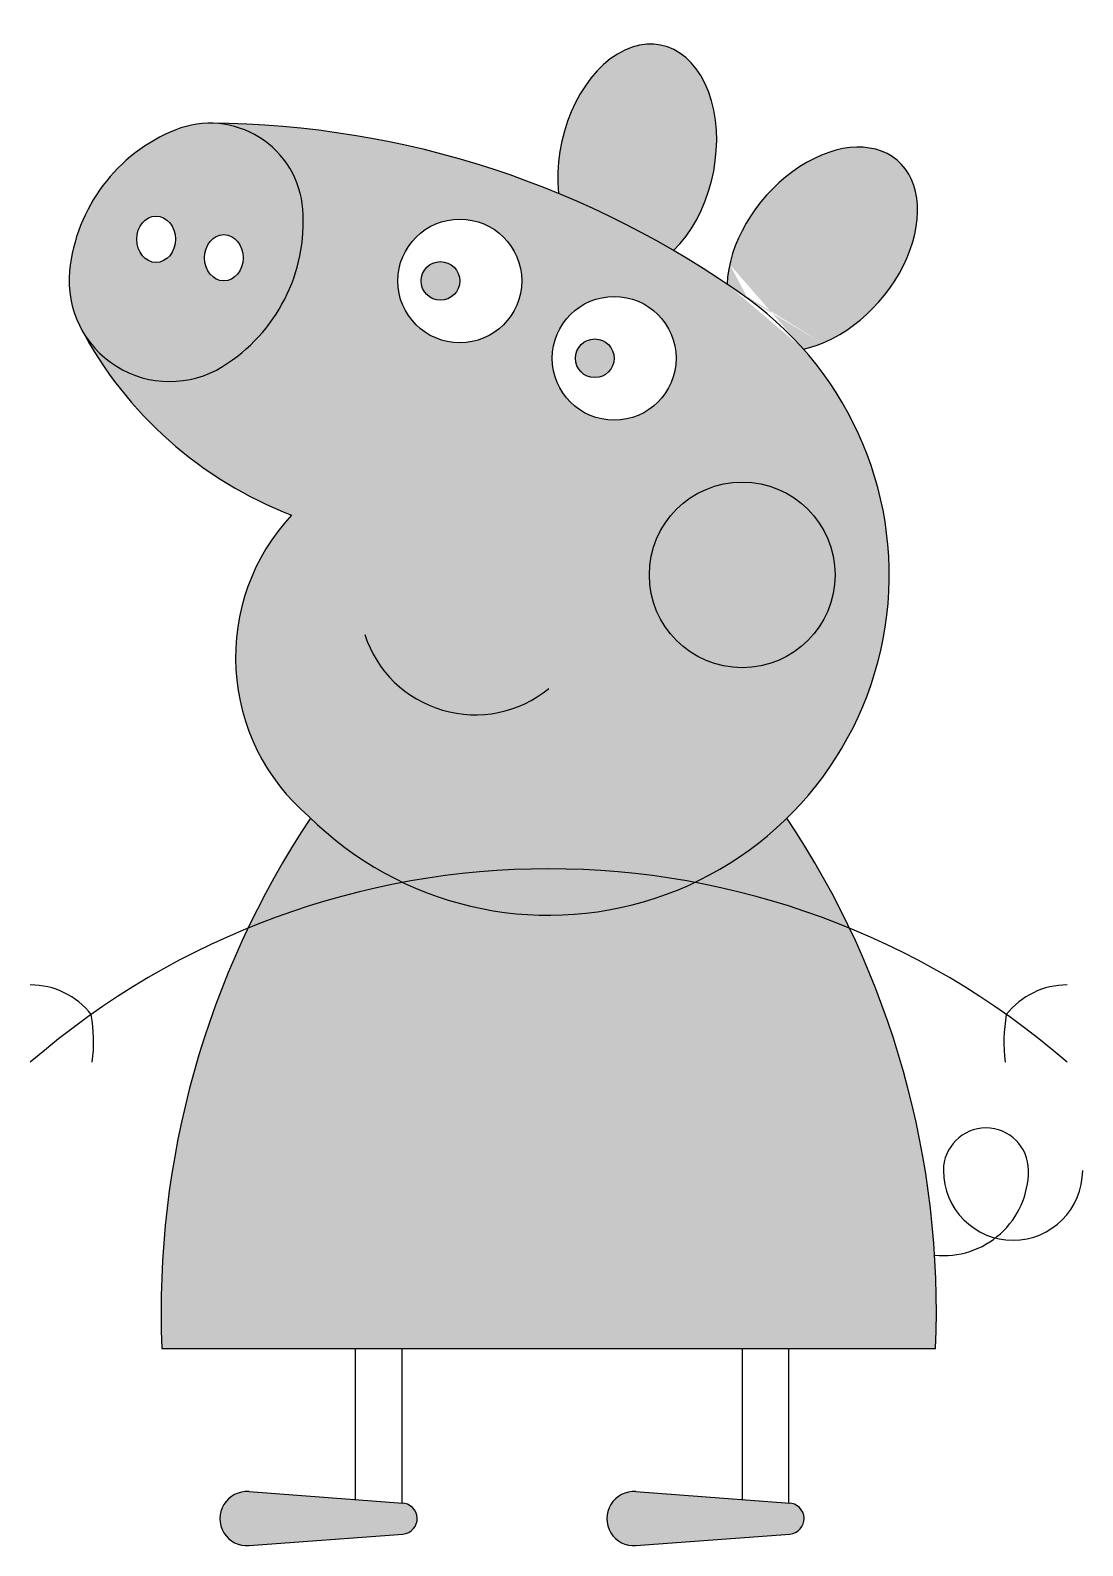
# Model space of a CAD drawing. Header units: millimetres. Extents: x 538 to 674, y 204 to 400.
import ezdxf

# ---------------------------------------------------------------- set-up
doc = ezdxf.new("R2010")
doc.units = ezdxf.units.MM
doc.header["$LTSCALE"] = 0.1

msp = doc.modelspace()

# ---------------------------------------------------------------- hatches: boundary and pattern name
h = msp.add_hatch(color=231)
h.dxf.hatch_style = 1
edge = h.paths.add_edge_path()
edge.add_ellipse((639.8693253289102, 371.9125184316655), major_axis=(-9.641814145298099, -11.49066664678469), ratio=0.666666666666666, start_angle=319.47778743008325, end_angle=400.09891568097515, ccw=False)
edge.add_arc((560.0153107213565, 268.1709184997765), 120.0000000000001, 55.74373830825314, 59.64808224530983)
edge.add_ellipse((615.9511497911274, 383.5781921004811), major_axis=(-3.118675362266389, -14.67221401100711), ratio=0.6666666666666659, start_angle=295.6551272499113, end_angle=404.93734278342345, ccw=False)
edge.add_arc((560.0153107213563, 268.1709184997767), 120, 67.57935637613296, 89.60206232350056)
edge.add_arc((560.7653995395664, 376.1683136848681), 11.99999999999998, 4.200039118089705, 89.602062323501, ccw=False)
edge.add_arc((550.7922552673501, 375.4359249045325), 22.00000000000004, -58.28244771711712, 4.200039118089592, ccw=False)
edge.add_arc((555.5238456815908, 367.7800740601217), 13.00000000000002, 207.8998058096499, 301.71755228288293, ccw=False)
edge.add_arc((589.9907671063662, 386.0292199989968), 52.00000000000002, 207.8998058096499, 248.9076998756897)
edge.add_arc((591.029196260322, 319.1047360065941), 27.00000000000002, 137.0161619565615, 229.5611104169053)
edge.add_arc((604.5160067961505, 329.7800740601218), 44.00000000000002, 225.207166297634, 244.6209027802109)
edge.add_arc((604.5160067961506, 189.5000740601215), 102.2800000000001, 79.37486591406451, 100.62513408593549, ccw=False)
edge.add_arc((604.5160067961506, 329.7800740601217), 44.00000000000002, 295.3790972197893, 401.5823108222069)
h.paths.add_polyline_path([(604.9675905229112, 357.7800740601217, -1), (620.9675905229112, 357.7800740601217, -1)], flags=16)
h.paths.add_polyline_path([(641.5160067961506, 329.7800740601217, -1), (617.5160067961506, 329.7800740601217, -1)], flags=16)
h.paths.add_polyline_path([(607.9675905229112, 357.7800740601217, -1), (612.9675905229112, 357.7800740601217, -1)], flags=0)
h.paths.add_polyline_path([(585.0160067961506, 367.7800740601217, -1), (601.0160067961506, 367.7800740601217, -1)], flags=16)
h.paths.add_polyline_path([(588.0160067961506, 367.7800740601217, -1), (593.0160067961506, 367.7800740601217, -1)], flags=0)
h.paths.add_polyline_path([(560.8487427415896, 388.1680242609893, 0.09716062220559088), (556.3089931199313, 387.3101466500061, 0.2795930299611472), (542.5885194186585, 369.0751935416727, 0.621447375825307), (562.3583651688275, 356.7216228404172, 0.2795930299611488), (572.7331726662258, 377.0471802212708, 0.3908995449244667)])
edge = h.paths.add_edge_path(flags=16)
edge.add_ellipse((553.7653995395663, 373.1683136848681), major_axis=(0, -3), ratio=0.8333333333333334, start_angle=0, end_angle=360)
edge = h.paths.add_edge_path(flags=16)
edge.add_ellipse((562.5238456815908, 370.7800740601217), major_axis=(0, -3), ratio=0.8333333333333334, start_angle=0, end_angle=360)
edge = h.paths.add_edge_path()
edge.add_ellipse((615.9511497911274, 383.5781921004811), major_axis=(-3.118675362266389, -14.67221401100711), ratio=0.6666666666666659, start_angle=44.93734278341942, end_angle=295.6551272499112)
edge.add_arc((560.0153107213565, 268.1709184997766), 120.0000000000001, 59.64808224530981, 67.57935637613309, ccw=False)
edge = h.paths.add_edge_path()
edge.add_ellipse((639.8693253289102, 371.9125184316655), major_axis=(-9.641814145298099, -11.49066664678469), ratio=0.666666666666666, start_angle=40.09891568097513, end_angle=319.4777874300833)
edge.add_arc((560.0153107213564, 268.1709184997766), 120.0000000000001, 54.15917214615581, 55.743738308253285, ccw=False)
edge.add_arc((604.5160067961506, 329.7800740601217), 44.00000000000002, 41.58231082220692, 54.15917214615581, ccw=False)
edge = h.paths.add_edge_path(flags=17)
edge.add_ellipse((615.9511497911274, 383.5781921004811), major_axis=(-3.118675362266389, -14.67221401100711), ratio=0.6666666666666659, start_angle=295.655127249911, end_angle=404.9373427834194)
edge.add_arc((560.0153107213564, 268.1709184997766), 120.0000000000001, 59.6480822453097, 67.57935637613302)
edge = h.paths.add_edge_path(flags=17)
edge.add_arc((560.0153107213562, 268.1709184997768), 120.0000000000001, 54.1591721461556, 55.74373830825294)
edge.add_ellipse((639.8693253289102, 371.9125184316655), major_axis=(-9.641814145298099, -11.49066664678469), ratio=0.666666666666666, start_angle=319.4777874300833, end_angle=400.0989156809752)
edge.add_arc((604.5160067961506, 329.7800740601217), 44.00000000000001, 41.58231082220691, 54.15917214615565)
h.paths.add_polyline_path([(623.374650906951, 290.0264384741508, 0.09298842354030112), (585.6573626853502, 290.0264384741508, 0.2251680655873441)])
h = msp.add_hatch(color=256)
h.dxf.hatch_style = 1
h.paths.add_polyline_path([(593.0160067961506, 367.7800740601217, 1), (588.0160067961506, 367.7800740601217, 1)])
h.paths.add_polyline_path([(612.9675905229112, 357.7800740601217, 1), (607.9675905229112, 357.7800740601217, 1)])
h.paths.add_polyline_path([(585.5160067961506, 209.7800740601217), (585.5160067961506, 209.7857229023773), (565.7785067961506, 211.270216428278, 1.078036252712401), (565.7785067961505, 204.2899316919654), (585.6660067961506, 205.7857069926038, 0.9631519778905303)])
h.paths.add_polyline_path([(635.5160067961506, 209.7800740601218), (635.5160067961506, 209.7857229023774), (615.7785067961506, 211.2702164282782, 1.078036252712394), (615.7785067961506, 204.2899316919655), (635.6660067961506, 205.7857069926039, 0.9631519778905303)])
h = msp.add_hatch(color=221)
h.dxf.hatch_style = 1
h.paths.add_polyline_path([(617.5160067961506, 329.7800740601217, 1), (641.5160067961506, 329.7800740601217, 1)])
h = msp.add_hatch(color=1)
h.dxf.hatch_style = 1
h.paths.add_polyline_path([(573.7332155858967, 298.3409302214941, 0.03564122813634276), (565.6430238233771, 284.1049872242828, -0.05115011521662517), (585.6573626853502, 290.0264384741508, -0.0831662448757778)])
h.paths.add_polyline_path([(635.2987980064045, 298.3409302214941, -0.08316624487577745), (623.374650906951, 290.0264384741508, -0.05115011521662515), (643.3889897689241, 284.1049872242828, 0.0356412281363428)])
h = msp.add_hatch(color=1)
h.dxf.hatch_style = 1
h.paths.add_polyline_path([(585.6573626853501, 290.0264384741508, 0.05115011521662502), (565.6430238233771, 284.1049872242828, 0.1223541305663884), (554.5160067961506, 229.7800740601216), (654.5160067961506, 229.7800740601214, 0.122354130566389), (643.388989768924, 284.1049872242828, 0.05115011521662517), (623.3746509069509, 290.0264384741508, -0.225168065587344)])

# ---------------------------------------------------------------- linework, layer by layer
for p, q in [((554.5160067961506, 229.7800740601216), (654.5160067961506, 229.7800740601214)), ((579.5160067961506, 229.7800740601217), (579.5160067961506, 210.2369938918848)), ((585.5160067961506, 229.7800740601217), (585.5160067961506, 209.7800740601217)), ((629.5160067961506, 229.7800740601218), (629.5160067961506, 210.2369938918849)), ((635.5160067961506, 229.7800740601218), (635.5160067961506, 209.7800740601218)), ((565.7785067961506, 211.270216428278), (585.6660067961506, 209.7744411276396)), ((615.7785067961506, 211.2702164282782), (635.6660067961506, 209.7744411276397)), ((565.7785067961506, 204.2899316919654), (585.6660067961506, 205.7857069926038)), ((615.7785067961506, 204.2899316919655), (635.6660067961506, 205.7857069926039))]:
    msp.add_line(p, q)
for centre, radius in [((593.0160067961506, 367.7800740601217), 8), ((590.5160067961506, 367.7800740601217), 2.5), ((612.9675905229112, 357.7800740601217), 8), ((610.4675905229112, 357.7800740601217), 2.5), ((629.5160067961506, 329.7800740601217), 12)]:
    msp.add_circle(centre, radius)
for centre, radius, start, end in [((560.7653995395663, 376.1683136848681), 12, 4.200039118089639, 111.7999608819104), ((560.0153107213563, 268.1709184997767), 120, 54.15917214615567, 89.60206232350056), ((564.4790715559286, 366.8834528805864), 22, 111.7999608819104, 174.282447717117), ((550.7922552673501, 375.4359249045325), 22, 301.7175522828829, 4.200039118090451), ((555.5238456815908, 367.7800740601217), 13, 174.282447717117, 301.7175522828831), ((604.5160067961506, 329.7800740601217), 44, 225.2071662976333, 54.15917214615565), ((589.9907671063662, 386.0292199989968), 52, 207.8998058096498, 248.9076998756897), ((591.029196260322, 319.1047360065941), 27.00000000000002, 137.0161619565616, 229.5611104169043), ((595.0054416331991, 326.6899041163722), 15, 197.9999999999998, 309.3486472964198), ((669.4171404408456, 234.5476192527688), 115, 146.3082627874803, 182.3759871686591), ((539.6148731514555, 234.5476192527688), 115, 357.6240128313408, 33.6917372125197), ((604.5160067961506, 189.5000740601216), 102.2800000000001, 49.07545695315564, 130.9245430468443), ((537.5160067961506, 266.7800740601217), 10, 38.12249842220714, 90), ((671.5160067961506, 266.7800740601217), 10, 90, 141.8775015777946), ((525.6938036103063, 269.4409500172278), 20, 352.3544826263716, 10.11524193972772), ((683.3382099819949, 269.4409500172278), 20, 169.8847580602731, 187.6455173736282), ((661.0160067961506, 252.7800740601214), 5.5, 0, 180), ((655.5160067961506, 252.7800740601214), 11, 264.0907459256546, 0), ((664.5160067961506, 252.7800740601214), 9, 180, 0), ((565.5160067961506, 207.7800740601217), 3.5, 85.69877769532896, 274.3012223046711), ((585.5160067961506, 207.7800740601217), 2, 274.3012223046698, 90), ((615.5160067961506, 207.7800740601218), 3.5, 85.69877769532907, 274.3012223046709), ((635.5160067961506, 207.7800740601218), 2, 274.3012223046697, 90)]:
    msp.add_arc(centre, radius, start, end)
for centre, major_axis, start_param, end_param in [((615.9511497911274, 383.5781921004811), (-3.118675362266389, -14.67221401100711), 0.7843045886680015, 5.16015542091376), ((639.8693253289102, 371.9125184316655), (-9.641814145298099, -11.49066664678469), 0.6998581051125902, 5.575939277641684)]:
    msp.add_ellipse(centre, major_axis=major_axis, ratio=0.6666666666666659, start_param=start_param, end_param=end_param)
for centre in [(553.7653995395663, 373.1683136848681), (562.5238456815908, 370.7800740601217)]:
    msp.add_ellipse(centre, major_axis=(0, -3), ratio=0.8333333333333334)

doc.saveas('drawing.dxf')
